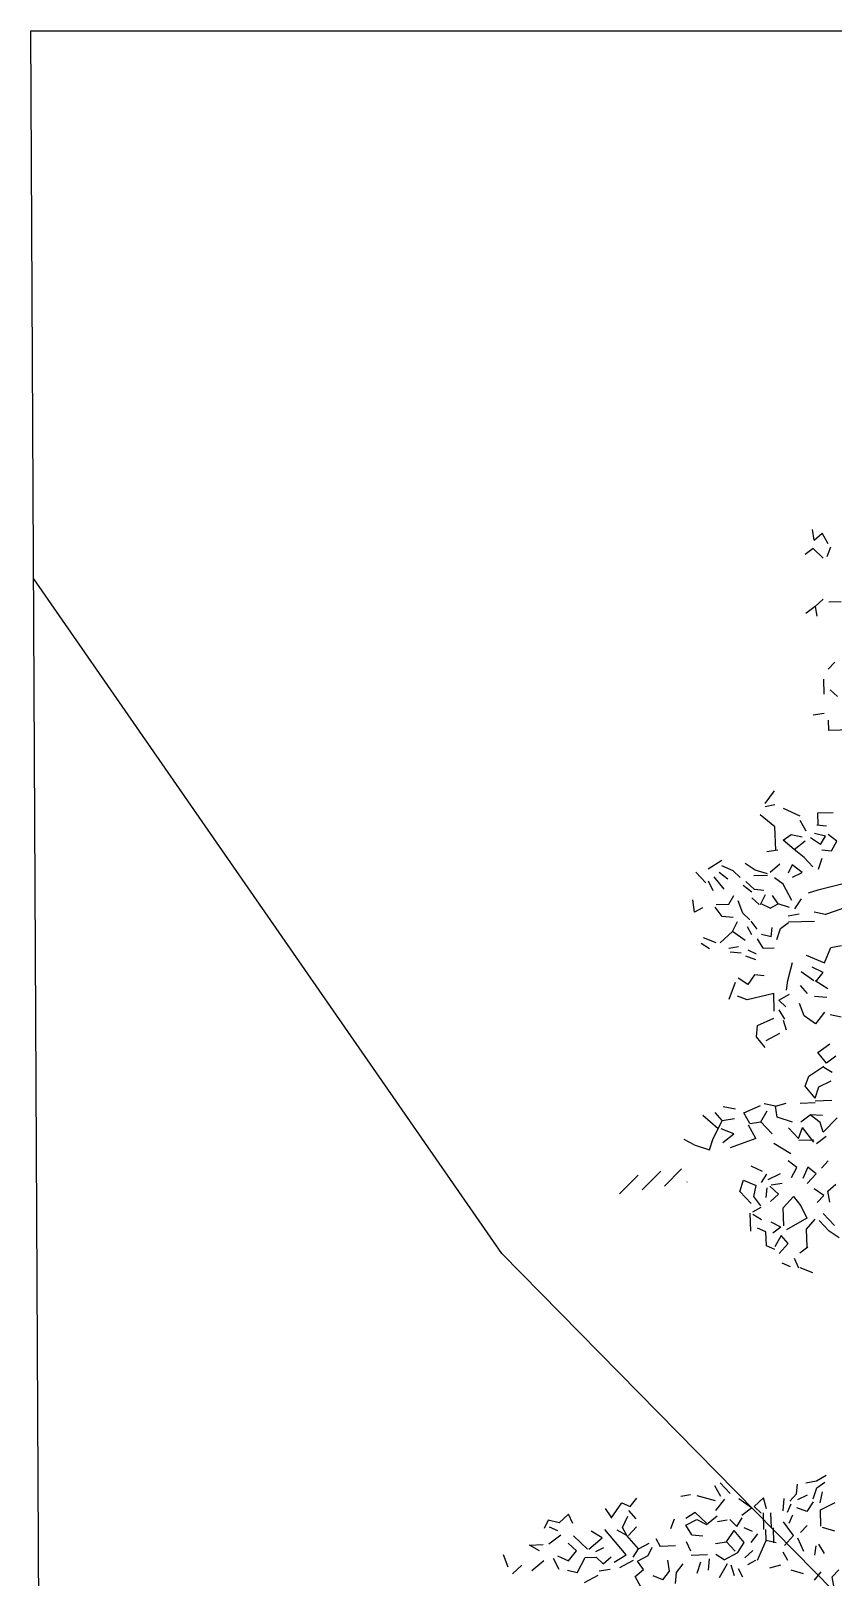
# Model space of a CAD drawing. Header units: metres. Extents: x 10 to 239, y 2 to 253.
# Drawn here: x 13.04 to 16.19, y 185.93 to 191.99 of the extents above; entities that cross this region are included whole.
import ezdxf

# ---------------------------------------------------------------- set-up
doc = ezdxf.new("R2010")
doc.units = ezdxf.units.M
doc.header["$MEASUREMENT"] = 0
doc.layers.add('0marcos', color=10, linetype='Continuous', plot=False)
doc.layers.add('1gris', color=254, linetype='Continuous')
doc.layers.add('bloques ARBOLES', color=7, linetype='Continuous', true_color=0xb8d897)

# ---------------------------------------------------------------- blocks, each defined once
blk = doc.blocks.new('arb-alz-77')
at = {"layer": 'bloques ARBOLES', "linetype": 'Continuous'}
for p, q in [((-0.735, 12.58), (-0.65, 12.633)), ((-1.877, 12.454), (-1.963, 12.439)), ((-1.877, 12.454), (-1.963, 12.439)), ((-1.602, 12.438), (-1.655, 12.536)), ((-1.602, 12.438), (-1.655, 12.536)), ((-1.602, 12.438), (-1.655, 12.536)), ((-1.516, 12.466), (-1.606, 12.563)), ((-0.978, 12.397), (-0.918, 12.462)), ((-0.918, 12.462), (-0.908, 12.549)), ((-0.904, 12.412), (-0.818, 12.453)), ((-0.904, 12.412), (-0.818, 12.453)), ((-0.834, 12.564), (-0.735, 12.58)), ((-0.767, 12.417), (-0.733, 12.518)), ((-0.767, 12.417), (-0.733, 12.518)), ((-0.767, 12.417), (-0.733, 12.518)), ((-0.767, 12.417), (-0.733, 12.518)), ((-0.733, 12.518), (-0.66, 12.57)), ((-0.733, 12.518), (-0.66, 12.57)), ((-0.703, 12.382), (-0.682, 12.482)), ((-2.592, 12.256), (-2.645, 12.329)), ((-2.592, 12.243), (-2.497, 12.383)), ((-2.497, 12.383), (-2.421, 12.348)), ((-2.497, 12.383), (-2.421, 12.348)), ((-2.497, 12.383), (-2.421, 12.348)), ((-2.497, 12.383), (-2.421, 12.348)), ((-2.497, 12.383), (-2.421, 12.348)), ((-2.368, 12.238), (-2.432, 12.311)), ((-2.368, 12.238), (-2.432, 12.311)), ((-2.421, 12.348), (-2.362, 12.425)), ((-1.651, 12.4), (-1.814, 12.444)), ((-1.648, 12.312), (-1.564, 12.415)), ((-1.648, 12.312), (-1.564, 12.415)), ((-1.648, 12.312), (-1.564, 12.415)), ((-1.648, 12.312), (-1.564, 12.415)), ((-1.325, 12.336), (-1.44, 12.419)), ((-1.41, 12.271), (-1.325, 12.336)), ((-1.216, 12.427), (-1.3, 12.349)), ((-1.236, 12.289), (-1.3, 12.349)), ((-1.236, 12.289), (-1.3, 12.349)), ((-1.187, 12.328), (-1.216, 12.427)), ((-1.037, 12.308), (-1.029, 12.42)), ((-0.999, 12.297), (-0.965, 12.373)), ((-0.999, 12.297), (-0.965, 12.373)), ((-0.825, 12.303), (-0.914, 12.337)), ((-0.766, 12.392), (-0.825, 12.303)), ((-0.766, 12.392), (-0.825, 12.303)), ((-0.766, 12.392), (-0.825, 12.303)), ((-0.701, 12.319), (-0.567, 12.386)), ((-0.701, 12.319), (-0.567, 12.386)), ((-0.696, 12.17), (-0.701, 12.319)), ((-3.164, 12.224), (-3.199, 12.148)), ((-3.064, 12.202), (-3.164, 12.224)), ((-3.064, 12.202), (-3.164, 12.224)), ((-2.98, 12.28), (-3.064, 12.202)), ((-2.98, 12.28), (-3.064, 12.202)), ((-2.939, 12.194), (-2.98, 12.28)), ((-2.939, 12.194), (-2.98, 12.28)), ((-2.939, 12.194), (-2.98, 12.28)), ((-2.939, 12.194), (-2.98, 12.28)), ((-2.939, 12.194), (-2.98, 12.28)), ((-2.49, 12.159), (-2.443, 12.261)), ((-2.49, 12.159), (-2.443, 12.261)), ((-2.49, 12.159), (-2.443, 12.261)), ((-2.49, 12.159), (-2.443, 12.261)), ((-2.053, 12.149), (-2.019, 12.238)), ((-2.053, 12.149), (-2.019, 12.238)), ((-1.834, 12.294), (-1.919, 12.241)), ((-1.834, 12.294), (-1.919, 12.241)), ((-1.917, 12.179), (-1.819, 12.232)), ((-1.917, 12.179), (-1.819, 12.232)), ((-1.865, 12.093), (-1.917, 12.179)), ((-1.731, 12.197), (-1.834, 12.294)), ((-1.819, 12.232), (-1.731, 12.185)), ((-1.731, 12.185), (-1.634, 12.263)), ((-1.731, 12.185), (-1.634, 12.263)), ((-1.632, 12.213), (-1.545, 12.229)), ((-1.456, 12.169), (-1.52, 12.23)), ((-1.456, 12.169), (-1.52, 12.23)), ((-1.456, 12.169), (-1.409, 12.246)), ((-1.212, 12.14), (-1.217, 12.29)), ((-1.144, 12.155), (-1.149, 12.292)), ((-1.144, 12.155), (-1.149, 12.292)), ((-0.943, 12.087), (-1.034, 12.209)), ((-0.984, 12.198), (-0.949, 12.274)), ((-0.881, 12.114), (-0.821, 12.178)), ((-0.881, 12.114), (-0.821, 12.178)), ((-3.157, 12.012), (-3.048, 12.091)), ((-3.074, 12.127), (-3.15, 12.162)), ((-3.074, 12.127), (-3.15, 12.162)), ((-2.935, 12.082), (-2.807, 11.962)), ((-2.935, 12.082), (-2.807, 11.962)), ((-2.935, 12.082), (-2.807, 11.962)), ((-2.935, 12.082), (-2.807, 11.962)), ((-2.794, 11.962), (-2.673, 12.066)), ((-2.673, 12.066), (-2.775, 12.125)), ((-2.673, 12.066), (-2.775, 12.125)), ((-2.673, 12.066), (-2.775, 12.125)), ((-2.673, 12.066), (-2.775, 12.125)), ((-2.456, 11.911), (-2.651, 12.141)), ((-2.45, 12.086), (-2.539, 12.133)), ((-2.45, 12.086), (-2.49, 12.159)), ((-2.45, 12.086), (-2.49, 12.159)), ((-2.346, 11.965), (-2.45, 12.086)), ((-2.437, 12.086), (-2.365, 12.164)), ((-2.147, 11.984), (-2.187, 12.057)), ((-1.872, 11.944), (-1.912, 12.029)), ((-1.872, 11.944), (-1.912, 12.029)), ((-1.872, 11.944), (-1.912, 12.029)), ((-1.865, 12.093), (-1.765, 12.084)), ((-1.865, 12.093), (-1.765, 12.084)), ((-1.865, 12.093), (-1.765, 12.084)), ((-1.65, 12.013), (-1.551, 12.029)), ((-1.551, 12.029), (-1.48, 12.131)), ((-1.551, 12.029), (-1.48, 12.131)), ((-1.551, 12.029), (-1.473, 11.945)), ((-1.389, 12.022), (-1.48, 12.131)), ((-1.393, 12.159), (-1.317, 12.124)), ((-1.393, 12.159), (-1.317, 12.124)), ((-1.327, 12.024), (-1.267, 12.101)), ((-1.327, 12.024), (-1.267, 12.101)), ((-1.225, 11.965), (-1.19, 12.041)), ((-1.225, 11.965), (-1.19, 12.041)), ((-1.19, 12.041), (-1.194, 12.141)), ((-1.19, 12.041), (-1.194, 12.141)), ((-1.102, 12.019), (-1.19, 12.041)), ((-1.121, 12.019), (-1.126, 12.156)), ((-1.121, 12.019), (-1.126, 12.156)), ((-1.121, 12.019), (-1.126, 12.156)), ((-1.027, 11.997), (-0.943, 12.087)), ((-0.85, 11.941), (-0.904, 12.063)), ((-0.85, 11.941), (-0.904, 12.063)), ((-0.57, 12.124), (-0.683, 12.158)), ((-0.57, 12.124), (-0.683, 12.158)), ((-3.524, 11.801), (-3.565, 11.911)), ((-3.331, 12), (-3.207, 12.004)), ((-3.331, 12), (-3.207, 12.004)), ((-3.331, 12), (-3.207, 12.004)), ((-3.242, 11.947), (-3.331, 12)), ((-3.242, 11.947), (-3.331, 12)), ((-3.079, 11.903), (-2.978, 11.856)), ((-2.906, 11.946), (-2.983, 12.018)), ((-2.978, 11.856), (-2.906, 11.946)), ((-2.978, 11.856), (-2.906, 11.946)), ((-2.829, 11.886), (-2.73, 11.89)), ((-2.829, 11.886), (-2.73, 11.89)), ((-2.731, 11.94), (-2.658, 11.979)), ((-2.665, 11.83), (-2.73, 11.89)), ((-2.665, 11.83), (-2.73, 11.89)), ((-2.665, 11.83), (-2.593, 11.894)), ((-2.665, 11.83), (-2.593, 11.894)), ((-2.566, 11.845), (-2.456, 11.911)), ((-2.566, 11.845), (-2.456, 11.911)), ((-2.393, 11.889), (-2.346, 11.965)), ((-2.393, 11.889), (-2.346, 11.965)), ((-2.355, 11.853), (-2.257, 11.906)), ((-2.355, 11.853), (-2.257, 11.906)), ((-2.346, 11.965), (-2.248, 12.018)), ((-2.346, 11.965), (-2.248, 12.018)), ((-2.346, 11.965), (-2.248, 12.018)), ((-2.257, 11.906), (-2.222, 11.982)), ((-2.257, 11.906), (-2.222, 11.982)), ((-2.257, 11.906), (-2.222, 11.982)), ((-2.257, 11.906), (-2.222, 11.982)), ((-2.257, 11.906), (-2.222, 11.982)), ((-2.148, 11.99), (-2.011, 11.995)), ((-2.148, 11.99), (-2.011, 11.995)), ((-2.148, 11.99), (-2.011, 11.995)), ((-1.721, 11.911), (-1.871, 11.906)), ((-1.57, 11.867), (-1.647, 11.914)), ((-1.57, 11.867), (-1.647, 11.914)), ((-1.57, 11.867), (-1.647, 11.914)), ((-1.57, 11.867), (-1.448, 11.933)), ((-1.448, 11.933), (-1.389, 12.022)), ((-1.448, 11.933), (-1.389, 12.022)), ((-1.448, 11.933), (-1.389, 12.022)), ((-1.384, 11.885), (-1.312, 11.95)), ((-1.384, 11.885), (-1.312, 11.95)), ((-1.271, 11.864), (-1.225, 11.965)), ((-0.997, 11.861), (-1.037, 11.934)), ((-0.997, 11.861), (-1.037, 11.934)), ((-0.75, 11.907), (-0.74, 11.994)), ((-0.75, 11.907), (-0.74, 11.994)), ((-0.663, 11.922), (-0.716, 12.008)), ((-0.663, 11.922), (-0.716, 12.008)), ((-0.663, 11.922), (-0.716, 12.008)), ((-0.663, 11.922), (-0.716, 12.008)), ((-3.484, 11.74), (-3.4, 11.817)), ((-3.311, 11.77), (-3.202, 11.861)), ((-3.062, 11.779), (-3.115, 11.877)), ((-3.062, 11.779), (-3.115, 11.877)), ((-3.062, 11.779), (-3.115, 11.877)), ((-2.899, 11.747), (-2.987, 11.769)), ((-2.899, 11.747), (-2.829, 11.886)), ((-2.899, 11.747), (-2.829, 11.886)), ((-2.7, 11.766), (-2.601, 11.782)), ((-2.7, 11.766), (-2.601, 11.782)), ((-2.515, 11.797), (-2.392, 11.864)), ((-2.375, 11.715), (-2.302, 11.78)), ((-2.375, 11.715), (-2.302, 11.78)), ((-2.375, 11.715), (-2.302, 11.78)), ((-2.375, 11.715), (-2.302, 11.78)), ((-2.302, 11.78), (-2.355, 11.853)), ((-2.125, 11.686), (-2.065, 11.763)), ((-2.125, 11.686), (-2.065, 11.763)), ((-2.065, 11.763), (-2.081, 11.862)), ((-2.012, 11.652), (-2.003, 11.752)), ((-2.012, 11.652), (-2.003, 11.752)), ((-2.003, 11.752), (-1.943, 11.829)), ((-1.815, 11.746), (-1.782, 11.847)), ((-1.815, 11.746), (-1.782, 11.847)), ((-1.708, 11.874), (-1.717, 11.774)), ((-1.544, 11.83), (-1.615, 11.703)), ((-1.544, 11.83), (-1.615, 11.703)), ((-1.478, 11.72), (-1.507, 11.819)), ((-1.403, 11.71), (-1.443, 11.784)), ((-1.403, 11.71), (-1.443, 11.784)), ((-1.403, 11.71), (-1.443, 11.784)), ((-1.357, 11.824), (-1.284, 11.864)), ((-1.357, 11.824), (-1.284, 11.864)), ((-1.357, 11.824), (-1.284, 11.864)), ((-1.357, 11.824), (-1.284, 11.864)), ((-1.357, 11.824), (-1.284, 11.864)), ((-1.157, 11.793), (-1.058, 11.822)), ((-1.157, 11.793), (-1.058, 11.822)), ((-1.157, 11.793), (-1.058, 11.822)), ((-0.969, 11.775), (-0.856, 11.741)), ((-0.969, 11.775), (-0.856, 11.741)), ((-0.969, 11.775), (-0.856, 11.741)), ((-0.755, 11.682), (-0.695, 11.759)), ((-0.594, 11.713), (-0.534, 11.777)), ((-0.594, 11.713), (-0.534, 11.777)), ((-2.834, 11.662), (-2.712, 11.728)), ((-2.322, 11.617), (-2.375, 11.715)), ((-2.322, 11.617), (-2.375, 11.715)), ((-2.125, 11.686), (-2.213, 11.72)), ((-0.578, 11.614), (-0.594, 11.713)), ((-5.637, 11.306), (-5.653, 11.405)), ((-5.637, 11.306), (-5.653, 11.405)), ((-5.637, 11.306), (-5.564, 11.37)), ((-5.511, 11.273), (-5.564, 11.37)), ((-5.647, 11.231), (-5.72, 11.178)), ((-5.647, 11.231), (-5.557, 11.146)), ((-5.647, 11.231), (-5.557, 11.146)), ((-5.647, 11.231), (-5.557, 11.146)), ((-5.52, 11.16), (-5.486, 11.248)), ((-5.52, 11.16), (-5.486, 11.248)), ((-5.52, 11.16), (-5.486, 11.248)), ((-5.629, 10.708), (-5.557, 10.773)), ((-5.629, 10.708), (-5.557, 10.773)), ((-5.629, 10.708), (-5.557, 10.773)), ((-5.629, 10.708), (-5.714, 10.643)), ((-5.629, 10.708), (-5.714, 10.643)), ((-5.629, 10.708), (-5.714, 10.643)), ((-5.629, 10.708), (-5.714, 10.643)), ((-5.629, 10.708), (-5.614, 10.621)), ((-5.506, 10.75), (-5.394, 10.753)), ((-5.51, 10.139), (-5.45, 10.203)), ((-5.51, 10.139), (-5.45, 10.203)), ((-5.546, 9.914), (-5.551, 10.051)), ((-5.546, 9.914), (-5.551, 10.051)), ((-5.427, 9.893), (-5.492, 9.953)), ((-5.547, 9.739), (-5.646, 9.724)), ((-5.547, 9.739), (-5.646, 9.724)), ((-5.504, 9.585), (-5.507, 9.678)), ((-5.293, 9.592), (-5.504, 9.585)), ((-6.08, 8.924), (-5.996, 9.039)), ((-6.08, 8.924), (-5.996, 9.039)), ((-5.992, 8.715), (-6.126, 8.823)), ((-6.079, 8.899), (-5.992, 8.915)), ((-5.764, 8.81), (-5.916, 8.88)), ((-5.603, 8.841), (-5.467, 8.845)), ((-5.603, 8.841), (-5.467, 8.845)), ((-5.603, 8.841), (-5.467, 8.845)), ((-5.603, 8.841), (-5.467, 8.845)), ((-5.6, 8.729), (-5.603, 8.841)), ((-5.985, 8.504), (-5.992, 8.715)), ((-5.985, 8.504), (-5.992, 8.715)), ((-5.985, 8.504), (-5.992, 8.715)), ((-5.985, 8.504), (-5.992, 8.715)), ((-5.71, 8.675), (-5.763, 8.773)), ((-5.71, 8.675), (-5.763, 8.773)), ((-5.525, 8.719), (-5.612, 8.728)), ((-5.919, 8.593), (-5.846, 8.646)), ((-5.919, 8.593), (-5.846, 8.646)), ((-5.817, 8.51), (-5.919, 8.593)), ((-5.817, 8.51), (-5.919, 8.593)), ((-5.817, 8.51), (-5.919, 8.593)), ((-5.817, 8.51), (-5.919, 8.593)), ((-5.817, 8.51), (-5.919, 8.593)), ((-5.846, 8.646), (-5.746, 8.624)), ((-5.846, 8.646), (-5.746, 8.624)), ((-5.846, 8.646), (-5.746, 8.624)), ((-5.846, 8.646), (-5.746, 8.624)), ((-5.817, 8.51), (-5.72, 8.588)), ((-5.581, 8.555), (-5.671, 8.614)), ((-5.534, 8.631), (-5.635, 8.653)), ((-5.534, 8.631), (-5.635, 8.653)), ((-5.534, 8.631), (-5.635, 8.653)), ((-5.534, 8.631), (-5.635, 8.653)), ((-5.581, 8.555), (-5.534, 8.631)), ((-5.581, 8.555), (-5.534, 8.631)), ((-5.433, 8.585), (-5.51, 8.644)), ((-5.433, 8.585), (-5.51, 8.644)), ((-5.48, 8.496), (-5.433, 8.585)), ((-6.595, 8.334), (-6.473, 8.413)), ((-6.595, 8.334), (-6.473, 8.413)), ((-5.966, 8.504), (-6.065, 8.489)), ((-5.727, 8.438), (-5.817, 8.51)), ((-5.727, 8.438), (-5.817, 8.51)), ((-5.649, 8.353), (-5.727, 8.438)), ((-5.599, 8.33), (-5.565, 8.431)), ((-5.599, 8.33), (-5.565, 8.431)), ((-5.599, 8.33), (-5.565, 8.431)), ((-5.599, 8.33), (-5.565, 8.431)), ((-5.599, 8.33), (-5.565, 8.431)), ((-5.567, 8.505), (-5.48, 8.496)), ((-5.567, 8.505), (-5.48, 8.496)), ((-5.567, 8.505), (-5.48, 8.496)), ((-5.567, 8.505), (-5.48, 8.496)), ((-6.616, 8.209), (-6.707, 8.305)), ((-6.616, 8.209), (-6.707, 8.305)), ((-6.616, 8.209), (-6.707, 8.305)), ((-6.616, 8.209), (-6.707, 8.305)), ((-6.452, 8.152), (-6.543, 8.261)), ((-6.452, 8.152), (-6.543, 8.261)), ((-6.452, 8.152), (-6.543, 8.261)), ((-6.418, 8.24), (-6.495, 8.3)), ((-6.371, 8.316), (-6.472, 8.363)), ((-6.306, 8.256), (-6.371, 8.316)), ((-6.172, 8.323), (-6.261, 8.383)), ((-6.172, 8.323), (-6.261, 8.383)), ((-6.182, 8.273), (-6.058, 8.277)), ((-6.182, 8.273), (-6.058, 8.277)), ((-6.058, 8.29), (-6.172, 8.323)), ((-6.058, 8.29), (-6.172, 8.323)), ((-6.034, 8.303), (-5.949, 8.38)), ((-6.034, 8.303), (-5.949, 8.38)), ((-5.918, 8.195), (-5.995, 8.254)), ((-5.837, 8.372), (-5.872, 8.296)), ((-5.747, 8.3), (-5.837, 8.372)), ((-5.747, 8.3), (-5.837, 8.372)), ((-5.747, 8.3), (-5.837, 8.372)), ((-5.833, 8.26), (-5.747, 8.3)), ((-5.136, 8.259), (-5.605, 8.143)), ((-6.551, 8.136), (-6.592, 8.222)), ((-6.202, 8.123), (-6.279, 8.183)), ((-6.202, 8.123), (-6.279, 8.183)), ((-6.178, 8.149), (-6.255, 8.221)), ((-6.091, 8.139), (-6.178, 8.149)), ((-6.091, 8.139), (-6.178, 8.149)), ((-6.091, 8.139), (-6.178, 8.149)), ((-5.838, 8.048), (-5.918, 8.195)), ((-5.838, 8.048), (-5.918, 8.195)), ((-5.838, 8.048), (-5.918, 8.195)), ((-5.838, 8.048), (-5.918, 8.195)), ((-5.838, 8.048), (-5.918, 8.195)), ((-5.838, 8.048), (-5.918, 8.195)), ((-5.605, 8.143), (-5.691, 8.115)), ((-5.605, 8.143), (-5.691, 8.115)), ((-6.719, 7.944), (-6.735, 8.055)), ((-6.646, 7.983), (-6.719, 7.944)), ((-6.646, 7.983), (-6.719, 7.944)), ((-6.646, 7.983), (-6.719, 7.944)), ((-6.646, 7.983), (-6.719, 7.944)), ((-6.646, 7.983), (-6.719, 7.944)), ((-6.469, 7.902), (-6.534, 7.987)), ((-6.469, 7.902), (-6.534, 7.987)), ((-6.522, 8.012), (-6.41, 8.016)), ((-6.41, 8.016), (-6.363, 8.092)), ((-6.283, 7.933), (-6.324, 8.044)), ((-6.283, 7.933), (-6.324, 8.044)), ((-6.136, 8.013), (-6.2, 8.073)), ((-6.136, 8.013), (-6.2, 8.073)), ((-6.136, 8.013), (-6.2, 8.073)), ((-6.124, 8.013), (-6.077, 8.102)), ((-6.035, 7.979), (-6.111, 8.014)), ((-6.035, 7.979), (-5.962, 8.019)), ((-6.035, 7.979), (-5.962, 8.019)), ((-5.962, 8.019), (-6.014, 8.092)), ((-5.962, 8.019), (-6.014, 8.092)), ((-5.861, 7.985), (-5.962, 8.019)), ((-5.861, 7.985), (-5.962, 8.019)), ((-5.811, 7.974), (-5.752, 8.063)), ((-5.811, 7.974), (-5.752, 8.063)), ((-5.104, 8.073), (-5.535, 7.921)), ((-6.369, 7.893), (-6.469, 7.902)), ((-6.369, 7.893), (-6.469, 7.902)), ((-6.369, 7.893), (-6.469, 7.902)), ((-6.377, 7.768), (-6.33, 7.857)), ((-6.377, 7.768), (-6.33, 7.857)), ((-6.377, 7.768), (-6.33, 7.857)), ((-6.377, 7.768), (-6.33, 7.857)), ((-6.377, 7.768), (-6.33, 7.857)), ((-6.219, 7.873), (-6.283, 7.933)), ((-6.219, 7.873), (-6.283, 7.933)), ((-6.219, 7.873), (-6.283, 7.933)), ((-6.219, 7.873), (-6.283, 7.933)), ((-6.219, 7.873), (-6.283, 7.933)), ((-6.153, 7.788), (-6.206, 7.861)), ((-6.153, 7.788), (-6.206, 7.861)), ((-6.153, 7.788), (-6.206, 7.861)), ((-6.153, 7.788), (-6.206, 7.861)), ((-5.942, 7.795), (-5.869, 7.848)), ((-5.871, 7.91), (-5.772, 7.926)), ((-5.871, 7.91), (-5.772, 7.926)), ((-5.871, 7.91), (-5.772, 7.926)), ((-5.869, 7.854), (-5.633, 7.862)), ((-5.535, 7.921), (-5.636, 7.943)), ((-6.523, 7.664), (-6.637, 7.71)), ((-6.523, 7.664), (-6.637, 7.71)), ((-6.486, 7.665), (-6.377, 7.768)), ((-6.486, 7.665), (-6.377, 7.768)), ((-6.486, 7.665), (-6.377, 7.768)), ((-6.486, 7.665), (-6.377, 7.768)), ((-6.262, 7.685), (-6.377, 7.768)), ((-6.262, 7.685), (-6.377, 7.768)), ((-6.262, 7.685), (-6.377, 7.768)), ((-6.202, 7.737), (-6.241, 7.81)), ((-6.098, 7.616), (-6.151, 7.701)), ((-6.098, 7.616), (-6.151, 7.701)), ((-6.098, 7.616), (-6.151, 7.701)), ((-6.098, 7.616), (-6.151, 7.701)), ((-6.098, 7.616), (-6.151, 7.701)), ((-6.098, 7.616), (-6.151, 7.701)), ((-6.027, 7.718), (-6.114, 7.74)), ((-6.027, 7.718), (-6.114, 7.74)), ((-6.027, 7.718), (-6.017, 7.805)), ((-6.027, 7.718), (-6.017, 7.805)), ((-6.027, 7.718), (-6.017, 7.805)), ((-6.027, 7.718), (-6.017, 7.805)), ((-5.976, 7.694), (-5.942, 7.795)), ((-5.976, 7.694), (-5.942, 7.795)), ((-6.583, 7.612), (-6.66, 7.659)), ((-6.583, 7.612), (-6.66, 7.659)), ((-6.583, 7.612), (-6.66, 7.659)), ((-6.409, 7.618), (-6.323, 7.633)), ((-6.409, 7.618), (-6.323, 7.633)), ((-6.409, 7.618), (-6.323, 7.633)), ((-6.296, 7.572), (-6.396, 7.581)), ((-6.296, 7.572), (-6.396, 7.581)), ((-6.158, 7.564), (-6.234, 7.599)), ((-6.098, 7.616), (-5.998, 7.619)), ((-6.098, 7.616), (-5.998, 7.619)), ((-6.098, 7.616), (-5.998, 7.619)), ((-5.71, 7.554), (-5.545, 7.485)), ((-5.71, 7.554), (-5.545, 7.485)), ((-5.545, 7.485), (-5.488, 7.624)), ((-5.545, 7.485), (-5.488, 7.624)), ((-5.488, 7.624), (-5.389, 7.64)), ((-6.257, 7.548), (-6.169, 7.514)), ((-6.257, 7.548), (-6.169, 7.514)), ((-5.876, 7.324), (-5.832, 7.488)), ((-5.555, 7.397), (-5.656, 7.444)), ((-6.406, 7.157), (-6.349, 7.308)), ((-6.236, 7.287), (-6.325, 7.346)), ((-6.177, 7.376), (-6.236, 7.287)), ((-6.177, 7.376), (-6.236, 7.287)), ((-6.177, 7.376), (-6.236, 7.287)), ((-6.089, 7.367), (-6.177, 7.376)), ((-6.089, 7.367), (-6.177, 7.376)), ((-6.089, 7.367), (-6.177, 7.376)), ((-5.886, 7.237), (-5.876, 7.324)), ((-5.886, 7.237), (-5.876, 7.324)), ((-5.886, 7.237), (-5.876, 7.324)), ((-5.886, 7.237), (-5.876, 7.324)), ((-5.886, 7.237), (-5.876, 7.324)), ((-5.886, 7.237), (-5.876, 7.324)), ((-5.886, 7.237), (-5.876, 7.324)), ((-5.698, 7.206), (-5.762, 7.278)), ((-5.639, 7.32), (-5.754, 7.403)), ((-5.513, 7.249), (-5.627, 7.32)), ((-5.513, 7.249), (-5.627, 7.32)), ((-5.615, 7.321), (-5.555, 7.397)), ((-5.615, 7.321), (-5.555, 7.397)), ((-5.615, 7.321), (-5.555, 7.397)), ((-6.244, 7.15), (-6.332, 7.184)), ((-6.244, 7.15), (-6.332, 7.184)), ((-6.244, 7.15), (-6.332, 7.184)), ((-6.003, 7.208), (-6.244, 7.15)), ((-5.998, 7.046), (-6.003, 7.208)), ((-5.998, 7.046), (-6.003, 7.208)), ((-5.957, 7.147), (-5.86, 7.2)), ((-5.957, 7.147), (-5.86, 7.2)), ((-5.957, 7.147), (-5.86, 7.2)), ((-5.893, 7.087), (-5.957, 7.147)), ((-5.893, 7.087), (-5.957, 7.147)), ((-5.893, 7.087), (-5.957, 7.147)), ((-5.635, 7.183), (-5.522, 7.174)), ((-5.635, 7.183), (-5.522, 7.174)), ((-5.635, 7.183), (-5.522, 7.174)), ((-5.635, 7.183), (-5.522, 7.174)), ((-5.635, 7.183), (-5.522, 7.174)), ((-5.635, 7.183), (-5.522, 7.174)), ((-5.902, 6.975), (-5.955, 7.06)), ((-5.728, 7.005), (-5.769, 7.116)), ((-5.728, 7.005), (-5.769, 7.116)), ((-5.728, 7.005), (-5.769, 7.116)), ((-5.626, 6.934), (-5.728, 7.005)), ((-5.543, 7.037), (-5.626, 6.934)), ((-5.543, 7.037), (-5.626, 6.934)), ((-5.392, 6.992), (-5.492, 7.013)), ((-5.392, 6.992), (-5.492, 7.013)), ((-6.158, 6.816), (-6.149, 6.916)), ((-6.158, 6.816), (-6.149, 6.916)), ((-6.149, 6.916), (-6.002, 6.984)), ((-6.149, 6.916), (-6.002, 6.984)), ((-5.886, 6.875), (-5.914, 6.962)), ((-5.886, 6.875), (-5.914, 6.962)), ((-5.886, 6.875), (-5.914, 6.962)), ((-6.08, 6.719), (-6.158, 6.816)), ((-6.08, 6.719), (-6.158, 6.816)), ((-6.08, 6.719), (-6.158, 6.816)), ((-6.08, 6.719), (-6.158, 6.816)), ((-6.08, 6.719), (-6.158, 6.816)), ((-6.08, 6.719), (-6.158, 6.816)), ((-6.08, 6.719), (-6.158, 6.816)), ((-6.08, 6.719), (-6.158, 6.816)), ((-6.08, 6.719), (-6.158, 6.816)), ((-6.08, 6.719), (-6.158, 6.816)), ((-6.08, 6.719), (-6.158, 6.816)), ((-6.08, 6.719), (-6.158, 6.816)), ((-6.08, 6.719), (-6.158, 6.816)), ((-6.07, 6.782), (-5.947, 6.848)), ((-5.605, 6.673), (-5.496, 6.752)), ((-5.527, 6.576), (-5.605, 6.673)), ((-5.527, 6.576), (-5.605, 6.673)), ((-5.527, 6.576), (-5.605, 6.673)), ((-5.442, 6.641), (-5.527, 6.576)), ((-5.719, 6.37), (-5.685, 6.459)), ((-5.719, 6.37), (-5.685, 6.459)), ((-5.719, 6.37), (-5.685, 6.459)), ((-5.685, 6.459), (-5.551, 6.551)), ((-5.474, 6.491), (-5.551, 6.538)), ((-5.629, 6.261), (-5.719, 6.37)), ((-5.629, 6.261), (-5.719, 6.37)), ((-5.629, 6.261), (-5.719, 6.37)), ((-5.629, 6.261), (-5.719, 6.37)), ((-5.629, 6.261), (-5.719, 6.37)), ((-5.629, 6.261), (-5.719, 6.37)), ((-5.629, 6.261), (-5.719, 6.37)), ((-5.629, 6.261), (-5.595, 6.362)), ((-5.629, 6.261), (-5.595, 6.362)), ((-5.629, 6.261), (-5.595, 6.362)), ((-5.629, 6.261), (-5.595, 6.362)), ((-5.595, 6.362), (-5.484, 6.416)), ((-5.595, 6.362), (-5.484, 6.416)), ((-6.348, 6.162), (-6.461, 6.183)), ((-6.272, 6.128), (-6.124, 6.195)), ((-6.272, 6.128), (-6.124, 6.195)), ((-6.272, 6.128), (-6.124, 6.195)), ((-6.272, 6.128), (-6.124, 6.195)), ((-5.987, 6.187), (-6.088, 6.209)), ((-5.987, 6.187), (-6.088, 6.209)), ((-5.987, 6.187), (-5.889, 6.215)), ((-5.987, 6.187), (-5.889, 6.215)), ((-5.987, 6.187), (-5.889, 6.215)), ((-5.987, 6.187), (-5.889, 6.215)), ((-5.987, 6.187), (-5.889, 6.215)), ((-5.972, 6.088), (-5.987, 6.187)), ((-5.972, 6.088), (-5.987, 6.187)), ((-5.972, 6.088), (-5.987, 6.187)), ((-5.627, 6.218), (-5.764, 6.213)), ((-5.627, 6.218), (-5.764, 6.213)), ((-5.627, 6.218), (-5.764, 6.213)), ((-5.628, 6.236), (-5.478, 6.241)), ((-6.504, 5.983), (-6.645, 6.102)), ((-6.504, 5.983), (-6.645, 6.102)), ((-6.504, 5.983), (-6.645, 6.102)), ((-6.504, 5.983), (-6.645, 6.102)), ((-6.469, 6.059), (-6.534, 6.131)), ((-6.469, 6.059), (-6.534, 6.131)), ((-6.504, 5.983), (-6.469, 6.059)), ((-6.469, 6.059), (-6.357, 6.075)), ((-6.469, 6.059), (-6.357, 6.075)), ((-6.469, 6.059), (-6.357, 6.075)), ((-6.469, 6.059), (-6.357, 6.075)), ((-6.219, 6.03), (-6.272, 6.128)), ((-6.219, 6.03), (-6.272, 6.128)), ((-6.219, 6.03), (-6.272, 6.128)), ((-6.219, 6.03), (-6.272, 6.128)), ((-6.164, 5.895), (-6.231, 6.017)), ((-6.164, 5.895), (-6.231, 6.017)), ((-6.219, 6.03), (-6.119, 6.046)), ((-6.219, 6.03), (-6.119, 6.046)), ((-6.219, 6.03), (-6.119, 6.046)), ((-6.219, 6.03), (-6.119, 6.046)), ((-6.219, 6.03), (-6.119, 6.046)), ((-6.219, 6.03), (-6.119, 6.046)), ((-6.219, 6.03), (-6.119, 6.046)), ((-6.219, 6.03), (-6.119, 6.046)), ((-6.119, 6.046), (-6.061, 6.147)), ((-6.016, 5.937), (-6.119, 6.046)), ((-6.016, 5.937), (-6.119, 6.046)), ((-6.016, 5.937), (-6.119, 6.046)), ((-6.016, 5.937), (-6.119, 6.046)), ((-5.833, 6.043), (-5.972, 6.088)), ((-5.758, 6.045), (-5.673, 6.11)), ((-5.758, 6.045), (-5.673, 6.11)), ((-5.561, 6.102), (-5.673, 6.11)), ((-5.584, 6.039), (-5.673, 6.11)), ((-5.561, 6.102), (-5.673, 6.11)), ((-5.561, 6.102), (-5.673, 6.11)), ((-5.584, 6.039), (-5.673, 6.11)), ((-5.584, 6.039), (-5.673, 6.11)), ((-5.556, 5.952), (-5.584, 6.039)), ((-5.556, 5.952), (-5.584, 6.039)), ((-5.556, 5.952), (-5.584, 6.039)), ((-5.556, 5.952), (-5.429, 6.081)), ((-5.556, 5.952), (-5.429, 6.081)), ((-5.556, 5.952), (-5.429, 6.081)), ((-6.723, 5.838), (-6.812, 5.885)), ((-6.723, 5.838), (-6.812, 5.885)), ((-6.584, 5.793), (-6.55, 5.894)), ((-6.584, 5.793), (-6.55, 5.894)), ((-6.55, 5.894), (-6.504, 5.983)), ((-6.55, 5.894), (-6.504, 5.983)), ((-6.365, 5.937), (-6.479, 5.984)), ((-6.365, 5.937), (-6.479, 5.984)), ((-6.365, 5.937), (-6.479, 5.984)), ((-6.365, 5.937), (-6.479, 5.984)), ((-6.365, 5.937), (-6.479, 5.984)), ((-6.365, 5.937), (-6.479, 5.984)), ((-6.365, 5.937), (-6.479, 5.984)), ((-6.365, 5.937), (-6.479, 5.984)), ((-6.462, 5.86), (-6.365, 5.937)), ((-6.462, 5.86), (-6.365, 5.937)), ((-6.462, 5.86), (-6.365, 5.937)), ((-6.462, 5.86), (-6.365, 5.937)), ((-6.462, 5.86), (-6.365, 5.937)), ((-6.462, 5.86), (-6.365, 5.937)), ((-6.462, 5.86), (-6.365, 5.937)), ((-6.164, 5.895), (-6.398, 5.812)), ((-6.164, 5.895), (-6.398, 5.812)), ((-6.164, 5.895), (-6.398, 5.812)), ((-5.778, 5.895), (-5.869, 5.992)), ((-5.778, 5.895), (-5.869, 5.992)), ((-5.778, 5.895), (-5.869, 5.992)), ((-5.778, 5.895), (-5.869, 5.992)), ((-5.778, 5.895), (-5.869, 5.992)), ((-5.778, 5.895), (-5.744, 5.996)), ((-5.778, 5.895), (-5.744, 5.996)), ((-5.641, 5.881), (-5.777, 5.876)), ((-5.641, 5.881), (-5.777, 5.876)), ((-5.641, 5.881), (-5.777, 5.876)), ((-5.641, 5.881), (-5.777, 5.876)), ((-5.64, 5.862), (-5.744, 5.996)), ((-5.64, 5.862), (-5.744, 5.996)), ((-5.64, 5.862), (-5.744, 5.996)), ((-5.64, 5.862), (-5.744, 5.996)), ((-5.64, 5.862), (-5.744, 5.996)), ((-5.615, 5.851), (-5.53, 5.916)), ((-5.615, 5.851), (-5.53, 5.916)), ((-5.615, 5.851), (-5.53, 5.916)), ((-5.615, 5.851), (-5.53, 5.916)), ((-6.723, 5.838), (-6.584, 5.793)), ((-6.723, 5.838), (-6.584, 5.793)), ((-6.723, 5.838), (-6.584, 5.793)), ((-5.848, 5.756), (-6.001, 5.85)), ((-7.194, 5.43), (-7.024, 5.6)), ((-6.991, 5.465), (-6.836, 5.62)), ((-6.104, 5.598), (-6.206, 5.644)), ((-6.104, 5.598), (-6.206, 5.644)), ((-5.794, 5.633), (-5.871, 5.693)), ((-5.794, 5.633), (-5.871, 5.693)), ((-5.794, 5.633), (-5.871, 5.693)), ((-5.794, 5.633), (-5.871, 5.693)), ((-5.841, 5.544), (-5.794, 5.633)), ((-5.841, 5.544), (-5.794, 5.633)), ((-5.841, 5.544), (-5.794, 5.633)), ((-5.695, 5.636), (-5.741, 5.535)), ((-5.618, 5.577), (-5.695, 5.636)), ((-5.618, 5.577), (-5.695, 5.636)), ((-5.618, 5.577), (-5.695, 5.636)), ((-5.57, 5.628), (-5.51, 5.692)), ((-5.57, 5.628), (-5.51, 5.692)), ((-6.788, 5.5), (-6.785, 5.503)), ((-6.31, 5.416), (-6.276, 5.517)), ((-6.31, 5.416), (-6.276, 5.517)), ((-6.31, 5.416), (-6.276, 5.517)), ((-6.31, 5.416), (-6.276, 5.517)), ((-6.31, 5.416), (-6.276, 5.517)), ((-6.31, 5.416), (-6.276, 5.517)), ((-6.31, 5.416), (-6.276, 5.517)), ((-6.276, 5.517), (-6.162, 5.471)), ((-6.276, 5.517), (-6.162, 5.471)), ((-6.276, 5.517), (-6.162, 5.471)), ((-6.184, 5.371), (-6.162, 5.471)), ((-6.114, 5.498), (-6.066, 5.574)), ((-6.052, 5.525), (-5.942, 5.578)), ((-5.96, 5.391), (-6.037, 5.463)), ((-5.96, 5.391), (-6.037, 5.463)), ((-5.96, 5.391), (-6.037, 5.463)), ((-5.96, 5.391), (-6.037, 5.463)), ((-5.96, 5.391), (-6.037, 5.463)), ((-6.026, 5.476), (-5.926, 5.492)), ((-5.702, 5.487), (-5.618, 5.577)), ((-5.702, 5.487), (-5.618, 5.577)), ((-5.513, 5.418), (-5.44, 5.483)), ((-6.207, 5.308), (-6.31, 5.416)), ((-6.119, 5.286), (-6.184, 5.371)), ((-6.119, 5.286), (-6.184, 5.371)), ((-6.072, 5.362), (-6.062, 5.45)), ((-6.072, 5.362), (-6.062, 5.45)), ((-6.072, 5.362), (-6.062, 5.45)), ((-6.072, 5.362), (-6.062, 5.45)), ((-6.072, 5.362), (-6.062, 5.45)), ((-6.072, 5.362), (-6.062, 5.45)), ((-6.072, 5.362), (-6.062, 5.45)), ((-6.033, 5.326), (-5.96, 5.391)), ((-6.033, 5.326), (-5.96, 5.391)), ((-6.033, 5.326), (-5.96, 5.391)), ((-5.919, 5.268), (-5.823, 5.37)), ((-5.919, 5.268), (-5.823, 5.37)), ((-5.919, 5.268), (-5.823, 5.37)), ((-5.919, 5.268), (-5.823, 5.37)), ((-5.823, 5.37), (-5.757, 5.285)), ((-5.823, 5.37), (-5.757, 5.285)), ((-5.823, 5.37), (-5.757, 5.285)), ((-5.823, 5.37), (-5.757, 5.285)), ((-5.823, 5.37), (-5.757, 5.285)), ((-5.823, 5.37), (-5.757, 5.285)), ((-5.549, 5.38), (-5.638, 5.439)), ((-5.549, 5.38), (-5.638, 5.439)), ((-5.609, 5.315), (-5.549, 5.38)), ((-5.497, 5.319), (-5.513, 5.418)), ((-5.497, 5.319), (-5.513, 5.418)), ((-6.211, 5.058), (-6.216, 5.22)), ((-6.192, 5.233), (-6.118, 5.273)), ((-6.192, 5.233), (-6.118, 5.273)), ((-6.192, 5.233), (-6.118, 5.273)), ((-6.115, 5.161), (-6.191, 5.209)), ((-6.115, 5.161), (-6.191, 5.209)), ((-6.115, 5.161), (-6.191, 5.209)), ((-5.913, 5.106), (-5.919, 5.268)), ((-5.913, 5.106), (-5.919, 5.268)), ((-5.913, 5.106), (-5.919, 5.268)), ((-5.913, 5.106), (-5.919, 5.268)), ((-5.913, 5.106), (-5.919, 5.268)), ((-5.704, 5.175), (-5.887, 5.069)), ((-5.704, 5.175), (-5.887, 5.069)), ((-5.704, 5.175), (-5.887, 5.069)), ((-5.757, 5.285), (-5.704, 5.175)), ((-5.757, 5.285), (-5.704, 5.175)), ((-5.757, 5.285), (-5.704, 5.175)), ((-5.453, 5.109), (-5.556, 5.218)), ((-5.453, 5.109), (-5.556, 5.218)), ((-6.073, 5.051), (-6.149, 5.085)), ((-6.073, 5.051), (-6.149, 5.085)), ((-6.073, 5.051), (-6.149, 5.085)), ((-6.073, 5.051), (-6.149, 5.085)), ((-6.069, 4.926), (-6.073, 5.051)), ((-6.069, 4.926), (-6.073, 5.051)), ((-5.938, 5.093), (-6.027, 5.139)), ((-5.938, 5.093), (-6.027, 5.139)), ((-5.938, 5.093), (-6.027, 5.139)), ((-5.938, 5.093), (-6.027, 5.139)), ((-5.938, 5.093), (-6.027, 5.139)), ((-5.938, 5.093), (-6.027, 5.139)), ((-5.938, 5.093), (-6.011, 5.04)), ((-5.707, 5.075), (-5.629, 5.165)), ((-5.707, 5.075), (-5.629, 5.165)), ((-5.701, 4.914), (-5.707, 5.075)), ((-5.701, 4.914), (-5.707, 5.075)), ((-5.501, 5.058), (-5.591, 5.154)), ((-5.501, 5.058), (-5.591, 5.154)), ((-5.501, 5.058), (-5.591, 5.154)), ((-5.501, 5.058), (-5.591, 5.154)), ((-5.501, 5.058), (-5.591, 5.154)), ((-5.501, 5.058), (-5.591, 5.154)), ((-5.411, 4.998), (-5.501, 5.058)), ((-5.411, 4.998), (-5.501, 5.058)), ((-5.993, 4.891), (-6.069, 4.926)), ((-5.993, 4.891), (-6.069, 4.926)), ((-5.993, 4.891), (-6.069, 4.926)), ((-5.993, 4.891), (-6.069, 4.926)), ((-5.935, 5.018), (-5.994, 4.916)), ((-5.955, 4.855), (-5.871, 4.945)), ((-5.955, 4.855), (-5.871, 4.945)), ((-5.955, 4.855), (-5.871, 4.945)), ((-5.871, 4.945), (-5.935, 5.018)), ((-5.871, 4.945), (-5.935, 5.018)), ((-5.871, 4.945), (-5.935, 5.018)), ((-5.768, 4.862), (-5.695, 4.914)), ((-5.768, 4.862), (-5.695, 4.914)), ((-5.851, 4.734), (-5.927, 4.769)), ((-5.851, 4.734), (-5.927, 4.769)), ((-5.851, 4.734), (-5.927, 4.769)), ((-5.851, 4.734), (-5.927, 4.769)), ((-5.851, 4.734), (-5.927, 4.769)), ((-5.851, 4.734), (-5.927, 4.769)), ((-5.851, 4.734), (-5.927, 4.769)), ((-5.776, 4.724), (-5.816, 4.81)), ((-5.776, 4.724), (-5.816, 4.81)), ((-5.65, 4.679), (-5.764, 4.725)), ((-5.65, 4.679), (-5.764, 4.725)), ((-5.65, 4.679), (-5.764, 4.725)), ((-5.65, 4.679), (-5.764, 4.725)), ((-5.65, 4.679), (-5.764, 4.725)), ((-5.65, 4.679), (-5.764, 4.725))]:
    blk.add_line(p, q, dxfattribs=at)
at = {"layer": 'bloques ARBOLES', "color": 72, "linetype": 'Continuous'}
blk.add_line((-7.397, 5.395), (-7.228, 5.563), dxfattribs=at)

msp = doc.modelspace()

# ---------------------------------------------------------------- linework, layer by layer
at = {"layer": '0marcos'}
msp.add_lwpolyline([(13.04043, 191.99206), (105.036, 191.99206), (105.20094, 159.56248), (13.20537, 159.56248)], close=True, dxfattribs=at)
at = {"layer": '1gris'}
for p, q in [((14.88692, 187.19815), (13.05135, 189.84395)), ((24.71514, 177.19815), (14.88692, 187.19815))]:
    msp.add_line(p, q, dxfattribs=at)

# ---------------------------------------------------------------- block references
at = {"layer": 'bloques ARBOLES', "color": 2, "xscale": 0.433568186266492, "yscale": 0.433568186266492, "zscale": 0.433568186266492}
for p in [(18.55517, 185.0925), (16.43939, 180.85149)]:
    msp.add_blockref('arb-alz-77', p, dxfattribs=at)

doc.saveas('drawing.dxf')
